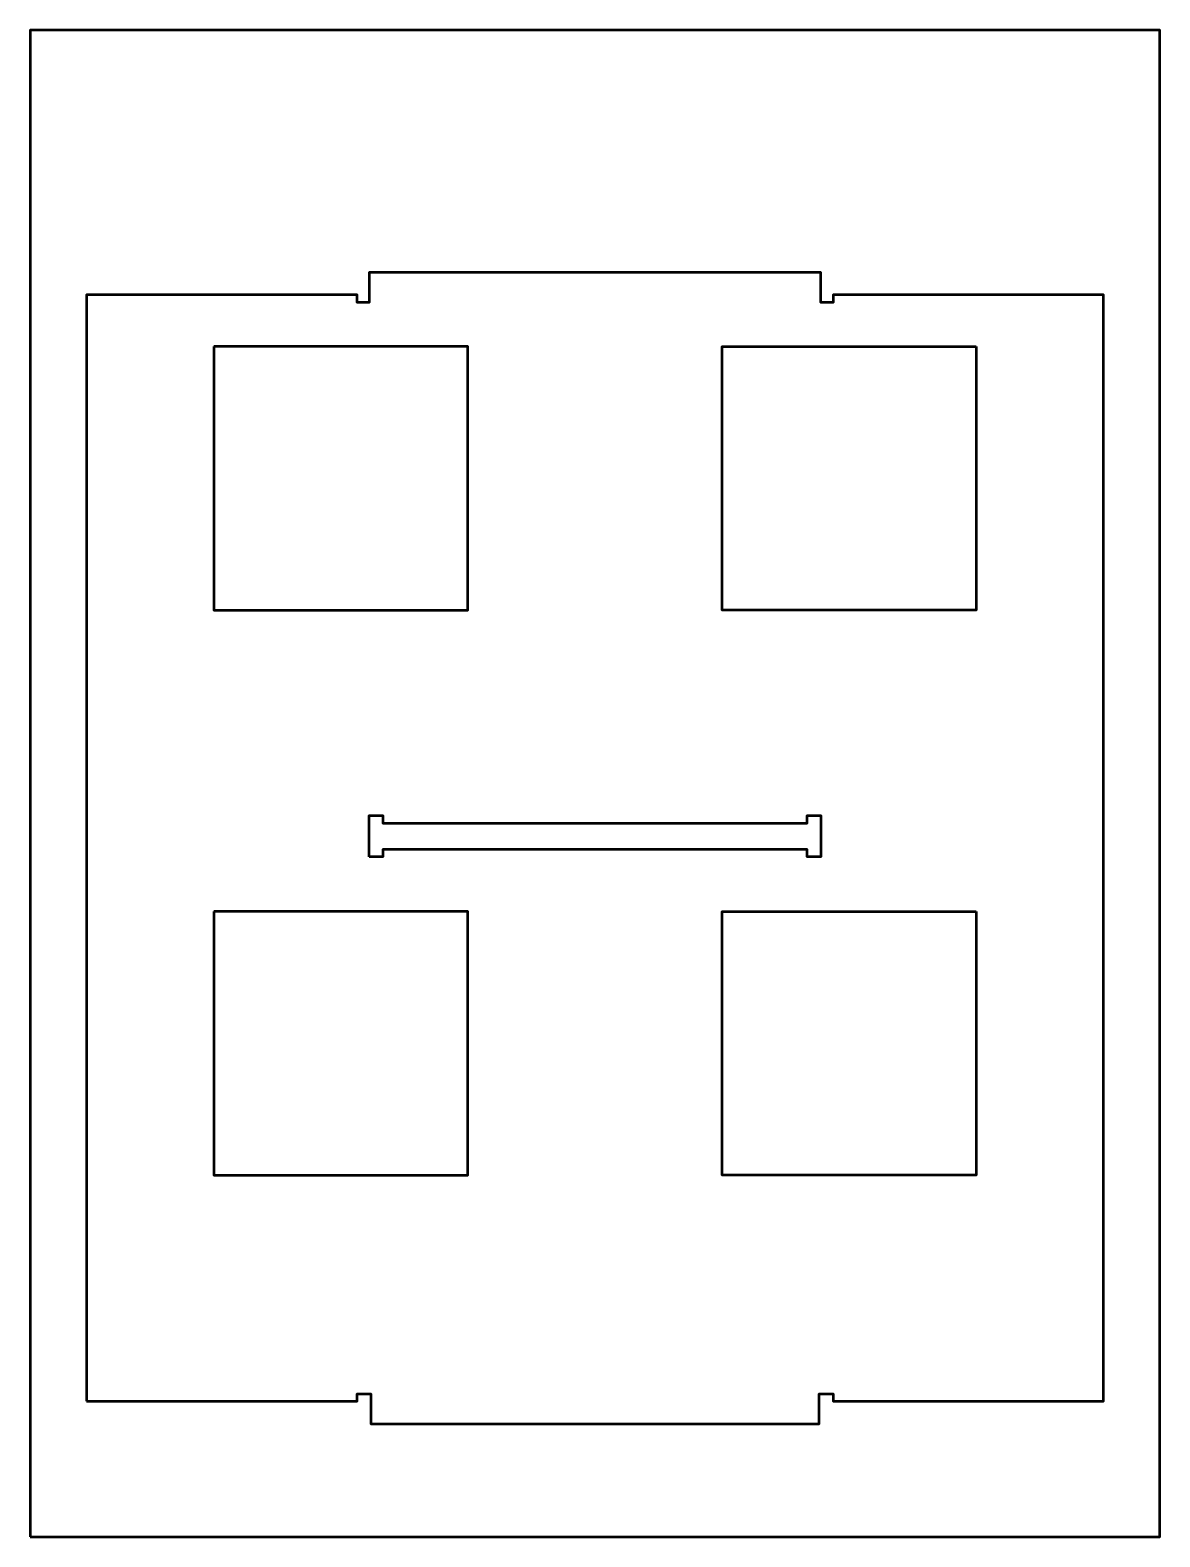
# Paper-space layout 'ISO A3 Title Block' of a CAD drawing. Header units: millimetres. Extents: x 0 to 300, y 0 to 400.
import ezdxf

# ---------------------------------------------------------------- set-up
doc = ezdxf.new("R2010")
doc.units = ezdxf.units.MM
doc.layers.add('Номера', color=7, linetype='Continuous')
doc.layers.add('Чертеж', color=7, linetype='Continuous')

psp = doc.layouts.new('ISO A3 Title Block')

# ---------------------------------------------------------------- linework, layer by layer
at = {"layer": 'Номера', "lineweight": 50}
psp.add_lwpolyline([(0, 0), (300, 0), (300, 400), (0, 400)], close=True, dxfattribs=at)
at = {"layer": 'Чертеж', "lineweight": 50}
psp.add_lwpolyline([(15, 36), (86.8, 36), (86.8, 38), (90.5, 38), (90.5, 30), (209.5, 30), (209.5, 38), (213.2, 38), (213.2, 36), (285, 36), (285, 329.7), (213.2, 329.7), (213.2, 327.7), (210, 327.7), (210, 335.7), (90, 335.7), (90, 327.7), (86.8, 327.7), (86.8, 329.7), (15, 329.7), (15, 36)], dxfattribs=at)
for points in [[(48.75, 316), (48.75, 246), (116.25, 246), (116.25, 316)], [(251.25, 316), (251.25, 246), (183.75, 246), (183.75, 316)], [(90, 180.5), (90, 191.5), (93.7, 191.5), (93.7, 189.5), (206.3, 189.5), (206.3, 191.5), (210, 191.5), (210, 180.5), (206.3, 180.5), (206.3, 182.5), (93.7, 182.5), (93.7, 180.5)], [(48.75, 166), (48.75, 96), (116.25, 96), (116.25, 166)], [(251.25, 166), (251.25, 96), (183.75, 96), (183.75, 166)]]:
    psp.add_lwpolyline(points, close=True, dxfattribs=at)

doc.saveas('drawing.dxf')
